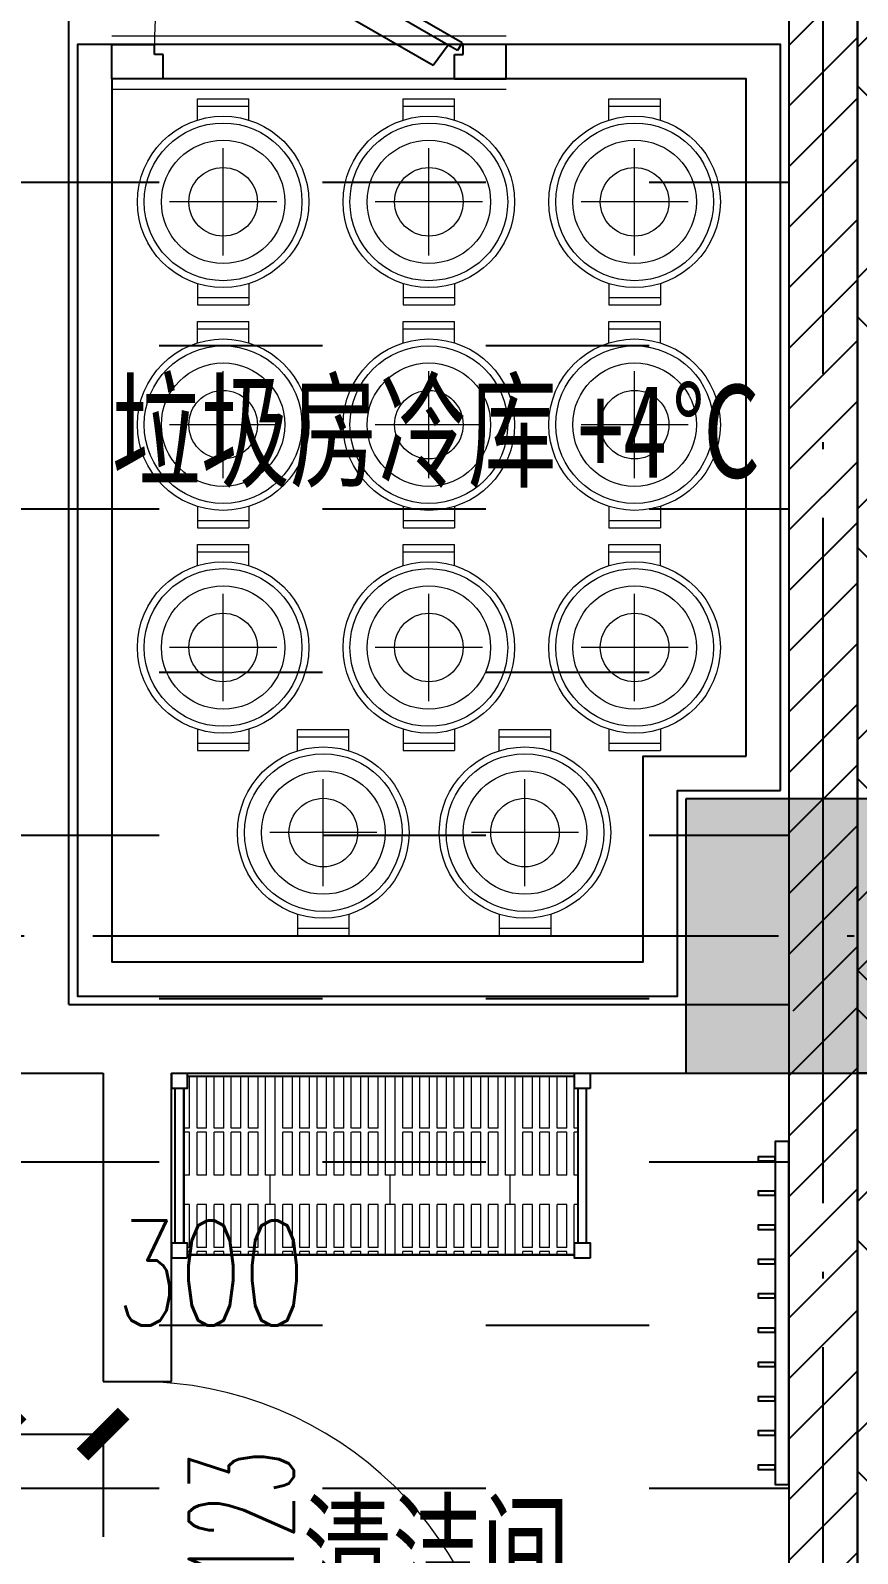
# Model space of a CAD drawing. Header units: millimetres. Extents: x 12325263 to 13848842, y -1463133 to 573208.
# Drawn here: x 12595485 to 12597897, y -828389 to -823945 of the extents above; entities that cross this region are included whole.
import ezdxf
from ezdxf.xclip import XClip

# ---------------------------------------------------------------- set-up
doc = ezdxf.new("R2010")
doc.units = ezdxf.units.MM
doc.header["$LTSCALE"] = 1000
doc.header["$XCLIPFRAME"] = 0
doc.linetypes.add('DOTE', pattern=[2.42, 2, -0.2, 0.02, -0.2])
for name, color, linetype in [('A-ANNO-TEXT', 7, 'Continuous'), ('A-AXIS', 16, 'DOTE'), ('A-COLS', 6, 'Continuous'), ('A-WALL', 5, 'Continuous'), ('A-WALL-PATT', 8, 'Continuous'), ('A_WALL(防火墙)', 151, 'Continuous'), ('fur202301', 252, 'Continuous'), ('PUB_DIM', 83, 'Continuous'), ('PUB_HATCH', 8, 'Continuous'), ('WALL', 5, 'Continuous'), ('WALL-SHATCH', 8, 'Continuous'), ('WINDOW', 4, 'Continuous'), ('WINDOW_TEXT', 7, 'Continuous'), ('地下室柱网$0$0q-柱0', 8, 'Continuous'), ('地下室柱网$0$0q-柱填充', 8, 'Continuous'), ('建筑-楼板开洞', 251, 'Continuous')]:
    doc.layers.add(name, color=color, linetype=linetype)
doc.layers.add('地下室柱网$0$9', color=8, linetype='Continuous', plot=False)
doc.styles.add('_TCH_DIM_T3', font='SIMPLEX.shx', dxfattribs={"width": 0.705882, "bigfont": 'GBCBIG.shx'})
doc.styles.add('_TCH_WINDOW', font='SIMPLEX', dxfattribs={"width": 0.7, "height": 3.5, "bigfont": 'GBCBIG'})
doc.styles.add('TITXV', font='', dxfattribs={"width": 0.7})
doc.styles.get('TITXV').set_extended_font_data('SimSun')
doc.dimstyles.new('_TCH_ARCH&&120', dxfattribs={"dimtxt": 306, "dimasz": 120, "dimexe": 300, "dimexo": 360, "dimgap": 147, "dimtad": 1, "dimdec": 0, "dimzin": 0, "dimdsep": 46, "dimtxsty": '_TCH_DIM_T3', "dimblk": 'ARCHTICK', "dimcen": 0.09, "dimclrt": 7, "dimazin": 2, "dimtfac": 1, "dimtdec": 0, "dimtix": 1, "dimtmove": 2, "dimatfit": 3, "dimfxl": 1, "dimfxlon": 1, "dimtolj": 1, "dimtzin": 0, "dimarcsym": 0})
pattern_1 = [(45, (0, 89.76), (-88.388383, 88.388383), [])]

# ---------------------------------------------------------------- blocks, each defined once
blk = doc.blocks.new('adgshg13-A$C7F010FC0')
at = {"layer": 'WALL-SHATCH'}
h = blk.add_hatch(color=256, dxfattribs=at)
h.dxf.hatch_style = 1
h.paths.add_polyline_path([(-60384.2, -16880.9), (-763.2, 197.5), (12587.6, -13153.3), (12587.6, -157996), (-162964.9, -188820.4), (-171262.4, -180522.9), (-171262.4, -31310.9), (-150707.2, -10755.7), (-131860.1, -7980.9), (-99162.4, -7980.9), (-99162.4, -4980.9), (-76620.4, -4980.9), (-70107.7, -16880.9)], flags=16)
h.paths.add_polyline_path([(-60091.2, -16380.9), (-646.9, 646.9), (12987.6, -12987.6), (12987.6, -158331.9), (-163100.6, -189250.4), (-171662.4, -180688.6), (-171662.4, -31145.2), (-150777.9, -10260.7), (-131896.7, -7480.9), (-99562.4, -7480.9), (-99562.4, -4580.9), (-76365.6, -4580.9), (-69907.5, -16380.9)])
blk = doc.blocks.new('*U495')
at = {"layer": '地下室柱网$0$0q-柱0'}
blk.add_lwpolyline([(-400, -400), (400, -400), (400, 400), (-400, 400)], close=True, dxfattribs=at)
at = {"layer": '地下室柱网$0$0q-柱填充'}
blk.add_solid([(-400, 400), (400, 400), (-400, -400), (400, -400)], dxfattribs=at)
at = {"layer": '地下室柱网$0$9'}
for p, q in [((-400, 400), (400, -400)), ((-400, -400), (400, 400))]:
    blk.add_line(p, q, dxfattribs=at)
blk = doc.blocks.new('A$C4C7A72D3')
at = {"rotation": 9.958774256191969}
blk.add_blockref('*U495', (195116.5, 115100.4), dxfattribs=at)
at = {"layer": 'WALL', "color": 1}
blk.add_blockref('adgshg13-A$C7F010FC0', (210433, 205503.6), dxfattribs=at)
blk = doc.blocks.new('qlzw')
at = {"layer": 'A-AXIS'}
for p, q in [((12464366.8, 979489.8), (12464366.8, 1082089.8)), ((12411416.8, 1055289.8), (12486866.8, 1055289.8))]:
    blk.add_line(p, q, dxfattribs=at)
blk = doc.blocks.new('_FZH')
blk.add_lwpolyline([(-0.5, -0.5), (0.5, -0.5), (0.5, 0.5), (-0.5, 0.5)], close=True)
at = {"layer": 'PUB_HATCH'}
blk.add_solid([(-0.5, -0.5), (0.5, -0.5), (-0.5, 0.5), (0.5, 0.5)], dxfattribs=at)
blk = doc.blocks.new('asdfdsfds')
at = {"layer": 'A-COLS', "xscale": 800, "yscale": 800, "zscale": 800, "rotation": 270}
blk.add_blockref('_FZH', (-6500, 59300), dxfattribs=at)
blk = doc.blocks.new('asdgag00 J栋塔楼B1-B2 1$0$ROOMDOOR')
at = {"layer": 'fur202301', "lineweight": 5, "ltscale": 0.8}
for p, q in [((-23, 5.25), (23, 5.25)), ((-23, -1), (23, -1))]:
    blk.add_line(p, q, dxfattribs=at)
at = {"layer": 'fur202301', "ltscale": 0.8}
for p, q in [((-23, 4), (-23, 0)), ((-17, 4), (-23, 4)), ((-17, 4), (-17, 1.13)), ((17, 4), (23, 4)), ((17, 4), (17, 1.13)), ((23, 4), (23, 0)), ((-16.25, 0.06), (-14.51, 2.45)), ((-14.51, 2.45), (13.96, -13.99)), ((-23, 0), (-18, 0)), ((-18, 1.13), (-18, 0)), ((-17, 1.13), (-18, 1.13)), ((-17.87, -0.23), (-17.33, 0.69)), ((-17.33, 0.69), (-16.25, 0.06)), ((-16.25, 0.06), (12.76, -16.69)), ((17, 1.13), (18, 1.13)), ((18, 1.13), (18, 0)), ((23, 0), (18, 0)), ((-17.87, -0.23), (13.31, -18.23)), ((12.76, -16.69), (13.96, -13.99)), ((13.84, -17.31), (12.76, -16.69)), ((13.31, -18.23), (13.84, -17.31))]:
    blk.add_line(p, q, dxfattribs=at)
at = {"layer": 'fur202301', "lineweight": 5, "ltscale": 0.8}
blk.add_arc((-18, -0.46), 36, 262.0171, 0.7323, dxfattribs=at)
blk = doc.blocks.new('asdgag2019062116254881172')
at = {"color": 8, "lineweight": 13}
for p, q in [((171.6, -62), (171.6, 0)), ((321.6, 0), (171.6, 0)), ((321.6, -62), (321.6, 0)), ((321.6, -21.3), (171.6, -21.3)), ((171.6, -539), (171.6, -601)), ((321.6, -539), (321.6, -601)), ((321.6, -579.7), (171.6, -579.7)), ((321.6, -601), (171.6, -601))]:
    blk.add_line(p, q, dxfattribs=at)
at = {"color": 8, "lineweight": 0}
for points in [[(246.6, -144.2), (246.6, -456.8)], [(90.3, -300.5), (402.9, -300.5)]]:
    blk.add_lwpolyline(points, dxfattribs=at)
at = {"color": 8, "lineweight": 13}
blk.add_circle((246.6, -300.5), 250, dxfattribs=at)
at = {"color": 8, "lineweight": 0}
for radius in [230, 180, 100]:
    blk.add_circle((246.6, -300.5), radius, dxfattribs=at)
blk = doc.blocks.new('*U1636')
at = {"layer": 'fur202301', "elevation": 0}
for points in [[(-63987, 170904.4), (-63975, 170904.4), (-63975, 170954.4), (-63987, 170954.4)], [(-63887, 170904.4), (-63875, 170904.4), (-63875, 170954.4), (-63887, 170954.4)], [(-63787, 170904.4), (-63775, 170904.4), (-63775, 170954.4), (-63787, 170954.4)], [(-63687, 170904.4), (-63675, 170904.4), (-63675, 170954.4), (-63687, 170954.4)], [(-63587, 170904.4), (-63575, 170904.4), (-63575, 170954.4), (-63587, 170954.4)], [(-63487, 170904.4), (-63475, 170904.4), (-63475, 170954.4), (-63487, 170954.4)], [(-63387, 170904.4), (-63375, 170904.4), (-63375, 170954.4), (-63387, 170954.4)], [(-63287, 170904.4), (-63275, 170904.4), (-63275, 170954.4), (-63287, 170954.4)], [(-63187, 170904.4), (-63175, 170904.4), (-63175, 170954.4), (-63187, 170954.4)], [(-63087, 170904.4), (-63075, 170904.4), (-63075, 170954.4), (-63087, 170954.4)], [(-64031, 170864.4), (-63031, 170864.4), (-63031, 170904.4), (-64031, 170904.4)]]:
    blk.add_lwpolyline(points, close=True, dxfattribs=at)
blk = doc.blocks.new('*U1647')
at = {"layer": 'fur202301', "lineweight": 0}
h = blk.add_hatch(dxfattribs=at)
h.set_pattern_fill('CAMBRO层板', color=256, pattern_type=2)
h.set_pattern_definition([(0, (-5249.2, -2045), (0, 520), [28, -322]), (0, (-5249.2, -1920), (0, 520), [28, -322]), (90, (-5249.18, -2045.03), (-350, 2e-14), [125, -395]), (90, (-5221.18, -2045.03), (-350, 2e-14), [125, -395]), (0, (-5249.2, -1748), (0, 520), [28, -322]), (0, (-5249.2, -1908), (0, 520), [28, -322]), (90, (-5249.18, -1908.03), (-350, 2e-14), [160, -360]), (90, (-5221.18, -1908.03), (-350, 2e-14), [160, -360]), (0, (-5249.2, -1611), (0, 520), [28, -322]), (0, (-5249.2, -1736), (0, 520), [28, -322]), (90, (-5249.18, -1736.03), (-350, 2e-14), [125, -395]), (90, (-5221.18, -1736.03), (-350, 2e-14), [125, -395]), (0, (-5199.2, -2045), (0, 520), [28, -322]), (0, (-5199.2, -1920), (0, 520), [28, -322]), (90, (-5199.18, -2045.03), (-350, 2e-14), [125, -395]), (90, (-5171.18, -2045.03), (-350, 2e-14), [125, -395]), (0, (-5199.2, -1748), (0, 520), [28, -322]), (0, (-5199.2, -1908), (0, 520), [28, -322]), (90, (-5199.18, -1908.03), (-350, 2e-14), [160, -360]), (90, (-5171.18, -1908.03), (-350, 2e-14), [160, -360]), (0, (-5199.2, -1611), (0, 520), [28, -322]), (0, (-5199.2, -1736), (0, 520), [28, -322]), (90, (-5199.18, -1736.03), (-350, 2e-14), [125, -395]), (90, (-5171.18, -1736.03), (-350, 2e-14), [125, -395]), (0, (-5149.2, -2045), (0, 520), [28, -322]), (0, (-5149.2, -1920), (0, 520), [28, -322]), (90, (-5149.18, -2045.03), (-350, 2e-14), [125, -395]), (90, (-5121.18, -2045.03), (-350, 2e-14), [125, -395]), (0, (-5149.2, -1748), (0, 520), [28, -322]), (0, (-5149.2, -1908), (0, 520), [28, -322]), (90, (-5149.18, -1908.03), (-350, 2e-14), [160, -360]), (90, (-5121.18, -1908.03), (-350, 2e-14), [160, -360]), (0, (-5149.2, -1611), (0, 520), [28, -322]), (0, (-5149.2, -1736), (0, 520), [28, -322]), (90, (-5149.18, -1736.03), (-350, 2e-14), [125, -395]), (90, (-5121.18, -1736.03), (-350, 2e-14), [125, -395]), (0, (-5099.2, -2045), (0, 520), [28, -322]), (0, (-5099.2, -1920), (0, 520), [28, -322]), (90, (-5099.18, -2045.03), (-350, 2e-14), [125, -395]), (90, (-5071.18, -2045.03), (-350, 2e-14), [125, -395]), (0, (-5099.2, -1748), (0, 520), [28, -322]), (0, (-5099.2, -1908), (0, 520), [28, -322]), (90, (-5099.18, -1908.03), (-350, 2e-14), [160, -360]), (90, (-5071.18, -1908.03), (-350, 2e-14), [160, -360]), (0, (-5099.2, -1611), (0, 520), [28, -322]), (0, (-5099.2, -1736), (0, 520), [28, -322]), (90, (-5099.18, -1736.03), (-350, 2e-14), [125, -395]), (90, (-5071.18, -1736.03), (-350, 2e-14), [125, -395]), (0, (-5049.2, -2045), (0, 520), [28, -322]), (0, (-5049.2, -1920), (0, 520), [28, -322]), (90, (-5049.18, -2045.03), (-350, 2e-14), [125, -395]), (90, (-5021.18, -2045.03), (-350, 2e-14), [125, -395]), (0, (-5049.2, -1748), (0, 520), [28, -322]), (0, (-5049.2, -1908), (0, 520), [28, -322]), (90, (-5049.18, -1908.03), (-350, 2e-14), [160, -360]), (90, (-5021.18, -1908.03), (-350, 2e-14), [160, -360]), (0, (-5049.2, -1611), (0, 520), [28, -322]), (0, (-5049.2, -1736), (0, 520), [28, -322]), (90, (-5049.18, -1736.03), (-350, 2e-14), [125, -395]), (90, (-5021.18, -1736.03), (-350, 2e-14), [125, -395]), (0, (-4999.2, -2045), (0, 520), [28, -322]), (0, (-4999.2, -1920), (0, 520), [28, -322]), (90, (-4999.18, -2045.03), (-350, 2e-14), [125, -395]), (90, (-4971.18, -2045.03), (-350, 2e-14), [125, -395]), (0, (-4999.2, -1748), (0, 520), [28, -322]), (0, (-4999.2, -1908), (0, 520), [28, -322]), (90, (-4999.18, -1908.03), (-350, 2e-14), [160, -360]), (90, (-4971.18, -1908.03), (-350, 2e-14), [160, -360]), (0, (-4999.2, -1611), (0, 520), [28, -322]), (0, (-4999.2, -1736), (0, 520), [28, -322]), (90, (-4999.18, -1736.03), (-350, 2e-14), [125, -395]), (90, (-4971.18, -1736.03), (-350, 2e-14), [125, -395]), (0, (-4949.2, -2045), (0, 520), [28, -322]), (0, (-4949.2, -1611), (0, 520), [28, -322]), (90, (-4949.18, -2045.03), (-350, 2e-14), [434, -86]), (90, (-4921.18, -2045.03), (-350, 2e-14), [434, -86]), (90, (-4934.5, -1610.93), (-350, 2e-14), [43.033, -476.967]), (90, (-4934.5, -2087.9), (-350, 2e-14), [42.776, -477.224])])
h.paths.add_polyline_path([(35, -45), (45, -45), (45, -10), (1175, -10), (1175, -45), (1185, -45), (1185, -495), (1175, -495), (1175, -530), (45, -530), (45, -495), (35, -495)])
for points in [[(0, -45), (45, -45), (45, 0), (0, 0)], [(1175, -45), (1220, -45), (1220, 0), (1175, 0)], [(35, -45), (45, -45), (45, -10), (1175, -10), (1175, -45), (1185, -45), (1185, -495), (1175, -495), (1175, -530), (45, -530), (45, -495), (35, -495)], [(0, -540), (45, -540), (45, -495), (0, -495)], [(1175, -540), (1220, -540), (1220, -495), (1175, -495)]]:
    blk.add_lwpolyline(points, close=True)
for points in [[(45, -10), (1175, -10)], [(10, -495), (10, -45)], [(35, -495), (35, -45)], [(1185, -495), (1185, -45)], [(1210, -495), (1210, -45)], [(45, -530), (1175, -530)]]:
    blk.add_lwpolyline(points)
blk = doc.blocks.new('sdfgsdffhg')
at = {"layer": 'fur202301'}
blk.add_lwpolyline([(16588.1, 47894.6), (16588.1, 50070), (14538.2, 50070), (14538.2, 47294.6), (16288.2, 47294.6), (16288.4, 47894.6), (16588.1, 47894.6)], dxfattribs=at)
blk.add_lwpolyline([(16488.1, 47994.6), (16488.1, 49970), (14638.2, 49970), (14638.2, 47394.6), (16188.2, 47394.6), (16188.5, 47994.6)], close=True, dxfattribs=at)
at = {"layer": 'fur202301', "xscale": 24.99999999999999, "yscale": 24.99999999999999, "zscale": 24.99999999999999, "rotation": 180}
blk.add_blockref('asdgag00 J栋塔楼B1-B2 1$0$ROOMDOOR', (15213.2, 50070), dxfattribs=at)
at = {"layer": 'fur202301'}
for name, p, rotation in [('asdgag2019062116254881172', (15209.7, 49310.9), 179.9999999999999), ('asdgag2019062116254881172', (15809.7, 49310.9), 179.9999999999999), ('asdgag2019062116254881172', (16409.7, 49310.9), 179.9999999999999), ('asdgag2019062116254881172', (15209.7, 48660.9), 179.9999999999999), ('asdgag2019062116254881172', (15809.7, 48660.9), 179.9999999999999), ('asdgag2019062116254881172', (16409.7, 48660.9), 179.9999999999999), ('asdgag2019062116254881172', (15209.7, 48010.9), 179.9999999999999), ('asdgag2019062116254881172', (15809.7, 48010.9), 179.9999999999999), ('asdgag2019062116254881172', (16409.7, 48010.9), 179.9999999999999), ('asdgag2019062116254881172', (15501.8, 47470.9), 179.9999999999999), ('asdgag2019062116254881172', (16090, 47470.9), 179.9999999999999), ('*U1636', (187477.6, 109900.8, 0), 90)]:
    blk.add_blockref(name, p, dxfattribs=dict(at, rotation=rotation))
at = {"layer": 'fur202301', "xscale": -1}
blk.add_blockref('*U1647', (16033.2, 47069.6), dxfattribs=at)
blk = doc.blocks.new('_ArchTick')
at = {"color": 0, "linetype": 'ByBlock', "const_width": 0.4}
blk.add_lwpolyline([(-0.5, -0.5), (0.5, 0.5)], dxfattribs=at)
blk = doc.blocks.new('*D4746')
at = {"layer": 'Defpoints', "color": 0, "transparency": 16777216}
for p in [(12595396.7, -826386.8), (12595696.8, -826386.8), (12595696.8, -828040)]:
    blk.add_point(p, dxfattribs=at)
at = {"layer": 'PUB_DIM', "color": 0, "lineweight": -2, "transparency": 16777216}
for p, q in [((12595396.7, -828039), (12595396.7, -828340)), ((12595396.7, -828040), (12595696.8, -828040)), ((12595696.8, -828039), (12595696.8, -828340))]:
    blk.add_line(p, q, dxfattribs=at)
at = {"layer": 'PUB_DIM', "color": 0, "lineweight": -2, "transparency": 16777216, "xscale": 120, "yscale": 120, "zscale": 120, "rotation": 180}
blk.add_blockref('_ArchTick', (12595396.7, -828040), dxfattribs=at)
at = {"layer": 'PUB_DIM', "color": 0, "lineweight": -2, "transparency": 16777216, "xscale": 120, "yscale": 120, "zscale": 120}
blk.add_blockref('_ArchTick', (12595696.8, -828040), dxfattribs=at)
at = {"layer": 'PUB_DIM', "color": 7, "transparency": 16777216, "insert": (12596011.2, -827570), "char_height": 306, "attachment_point": 5, "style": '_TCH_DIM_T3'}
blk.add_mtext('\\A1;300', dxfattribs=at)
blk = doc.blocks.new('$DorLib2D$00000001')
for p, q in [((0.45, 0.975), (0.5, 0.975)), ((0.45, 0), (0.45, 0.975)), ((0.5, 0), (0.5, 0.975)), ((0.5, 0), (0.45, 0))]:
    blk.add_line(p, q)
at = {"lineweight": 13}
blk.add_arc((0.475, 0), 0.975, 91.4693, 180, dxfattribs=at)

msp = doc.modelspace()

# ---------------------------------------------------------------- block references
ref = msp.add_blockref('A$C4C7A72D3', (12385714.9, -906209.5), dxfattribs=dict(rotation=350.041249254255))
XClip(ref).set_block_clipping_path([(223442.8584877662, 85923.1187333744), (220542.7961432356, 85923.1422391906), (220542.8579492103, 89292.823275506), (211526.9150355905, 89292.8101311298), (210631.4331447985, 94392.8080583527), (206113.3685902953, 94392.8025418455), (206001.4315187763, 95030.3127344656), (204376.2826588508, 94744.9613686837), (203364.4570056833, 100506.9030052917), (197947.3947122637, 99555.7482674252), (192482.3428474721, 130679.4765393781), (190118.7804593667, 130264.4504016289), (191623.4071957469, 121695.6427078634), (177046.6486519482, 119136.2011700841), (175707.6223907359, 126760.8483765714), (173902.988371335, 128026.4039125028), (169528.3854461554, 127258.2903269802), (169070.0967394859, 129868.3614864857), (163308.2517458182, 128856.6693391807), (163766.52659606, 126246.6171700556), (159679.1795131005, 125528.9180921423), (170669.6888374612, 62935.797914044), (167222.1989369914, 62330.4650948944), (167939.7759490944, 58243.6808593175), (171386.9528796654, 58848.2912487988), (172857.0656793863, 50477.0032648193), (165962.5026008021, 49266.4230898353), (168037.7813034765, 37447.1796448426), (140649.9584970828, 32638.2390106404), (115387.9799239188, 28202.5781787895), (95598.7254695911, 140907.4332163476), (226939.476109907, 163968.8668500402), (240128.6952811591, 88852.8973128139)])

# ---------------------------------------------------------------- next in the draw order: hatches: boundary and pattern name
at = {"layer": 'A-WALL-PATT'}
h = msp.add_hatch(dxfattribs=at)
h.set_pattern_fill('ANSI37', color=252, scale=300)
h.set_pattern_definition([(45, (0, 0), (-336.759605, 336.759605), []), (135, (0, 0), (-336.759605, -336.759605), [])])
h.paths.add_polyline_path([(12620650.4, -860223), (12617794, -859722), (12618376.9, -856402.6), (12609496.8, -854843.4), (12609496.8, -849665.4), (12605046.8, -848884), (12605046.8, -848236.8), (12604796.8, -848236.8), (12604796.8, -848236.8), (12603396.8, -848236.8), (12603396.8, -842386.7), (12597896.8, -842386.8), (12597896.8, -819486.8), (12597896.6, -810786.8), (12595496.8, -810786.8), (12595496.9, -819486.7), (12580697.2, -819486.7), (12580696.9, -811745.4), (12579138.3, -810186.8), (12574696.8, -810186.7), (12574696.8, -807536.8), (12568846.8, -807536.8), (12568846.8, -810186.8), (12564696.9, -810186.8), (12564696.8, -873736.8), (12561196.8, -873736.8), (12561196.8, -877886.8), (12564696.8, -877886.8), (12564696.8, -886386.8), (12557696.8, -886386.8), (12557696.8, -898386.9), (12504241.6, -898386.9), (12504241.6, -783958), (12634041.3, -783958), (12627930.1, -818762.8)])
at = {"layer": '建筑-楼板开洞'}
h = msp.add_hatch(dxfattribs=at)
h.set_pattern_fill('DASH', color=256, scale=500)
h.set_pattern_definition([(0, (0, 0), (476.25, 476.25), [476.25, -476.25])])
h.paths.add_polyline_path([(12597696.7, -842386.8), (12590696.8, -842386.9), (12590697.1, -843986.8), (12595796.8, -843986.9), (12595797.1, -849736.9), (12588796.8, -849736.8), (12588796.8, -851936.8), (12564896.8, -851936.8), (12564896.8, -816186.8), (12568846.8, -816186.8), (12568846.8, -816040), (12568846.8, -807536.8), (12574696.8, -807536.8), (12574696.8, -810386.8), (12575896.8, -810386.8), (12579055.2, -810386.8), (12580496.9, -811828.2), (12580696.9, -819086.9), (12595696.9, -819086.7), (12595696.9, -812786.8), (12597696.7, -812786.8)])

# ---------------------------------------------------------------- next in the draw order: linework, layer by layer
at = {"layer": 'A_WALL(防火墙)'}
for p, q in [((12597896.6, -812686.8), (12597896.8, -826886.8)), ((12597896.8, -826886.8), (12597896.8, -829086.8))]:
    msp.add_line(p, q, dxfattribs=at)
at = {"layer": 'PUB_HATCH', "color": 6, "elevation": 0}
msp.add_lwpolyline([(12603396.8, -842386.7), (12597896.8, -842386.8), (12597896.8, -819486.8), (12597896.6, -810786.8), (12595496.8, -810786.8), (12595496.9, -819486.7), (12580697.2, -819486.7), (12580696.9, -811745.4), (12579138.3, -810186.8), (12574696.8, -810186.7), (12574696.8, -807536.8), (12568846.8, -807536.8), (12568846.8, -810186.8), (12564696.9, -810186.8), (12564696.8, -873736.8), (12561196.8, -873736.8), (12561196.8, -877886.8), (12564696.8, -877886.8), (12564696.8, -886386.8), (12557696.8, -886386.8), (12557696.8, -898386.9), (12504241.6, -898386.9)], dxfattribs=at)
at = {"layer": '建筑-楼板开洞'}
msp.add_lwpolyline([(12597696.7, -842386.8), (12590696.8, -842386.9), (12590697.1, -843986.8), (12595796.8, -843986.9), (12595797.1, -849736.9), (12588796.8, -849736.8), (12588796.8, -851936.8), (12564896.8, -851936.8), (12564896.8, -816186.8), (12568846.8, -816186.8), (12568846.8, -816040), (12568846.8, -807536.8), (12574696.8, -807536.8), (12574696.8, -810386.8), (12575896.8, -810386.8), (12579055.2, -810386.8), (12580496.9, -811828.2), (12580696.9, -819086.9), (12595696.9, -819086.7), (12595696.9, -812786.8), (12597696.7, -812786.8)], close=True, dxfattribs=at)

# ---------------------------------------------------------------- next in the draw order: block references
at = {"color": 2}
msp.add_blockref('qlzw', (133430, -1881876.5), dxfattribs=at)
msp.add_blockref('asdfdsfds', (12604296.8, -885886.8))

# ---------------------------------------------------------------- next in the draw order: block references
msp.add_blockref('sdfgsdffhg', (12581083.9, -874056.8, 0))

# ---------------------------------------------------------------- next in the draw order: hatches: boundary and pattern name
at = {"layer": 'A-WALL-PATT'}
h = msp.add_hatch(dxfattribs=at)
h.set_pattern_fill('普通砖', color=256, scale=50, style=0)
h.set_pattern_definition(pattern_1)
h.paths.add_polyline_path([(12597763.3, -812686.8), (12597696.6, -812786.8), (12597696.8, -826786.8), (12597763.5, -826886.8), (12597896.8, -826886.8), (12597896.6, -812686.8)])
h = msp.add_hatch(dxfattribs=at)
h.set_pattern_fill('普通砖', color=256, scale=50, style=0)
h.set_pattern_definition(pattern_1)
h.paths.add_polyline_path([(12597763.5, -826886.8), (12597696.8, -826986.8), (12597696.8, -828986.8), (12597763.5, -829086.8), (12597896.8, -829086.8), (12597896.8, -826886.8)])

# ---------------------------------------------------------------- next in the draw order: linework, layer by layer
at = {"layer": 'A-WALL'}
for p, q in [((12595596.7, -825286.8), (12595596.7, -823786.8)), ((12595596.7, -826786.8), (12595596.7, -825286.8)), ((12595596.7, -826786.8), (12595796.8, -826786.8)), ((12595796.8, -826786.8), (12597696.8, -826786.8)), ((12595396.7, -826986.8), (12595496.7, -826986.8)), ((12595496.7, -826986.8), (12595696.8, -826986.8)), ((12595696.8, -826986.8), (12595696.8, -827886.8)), ((12595896.8, -827886.8), (12595896.8, -826986.8)), ((12595896.8, -826986.8), (12597696.8, -826986.8)), ((12595696.8, -827886.8), (12595896.8, -827886.8))]:
    msp.add_line(p, q, dxfattribs=at)
at = {"layer": 'A_WALL(防火墙)'}
for p, q in [((12597696.6, -812786.8), (12597696.8, -826786.8)), ((12597696.8, -826986.8), (12597696.8, -828986.8))]:
    msp.add_line(p, q, dxfattribs=at)

# ---------------------------------------------------------------- next in the draw order: block references
at = {"layer": 'WINDOW'}
ref = msp.add_blockref('$DorLib2D$00000001', (12595796.8, -828436.8), dxfattribs=dict(at, xscale=-1100, yscale=-1100, zscale=200, rotation=90.00000511783936))
ref.add_attrib('A', 'M1123', (12596253, -828760.8), dxfattribs={"layer": 'WINDOW_TEXT', "height": 306, "rotation": 90, "style": '_TCH_WINDOW', "width": 0.494118})

# ---------------------------------------------------------------- next in the draw order: texts
at = {"layer": 'A-ANNO-TEXT', "style": 'TITXV', "width": 0.7}
for s, p in [('垃圾房冷库', (12595722.1, -825250, 0)), ('+4', (12597083.1, -825250, 0)), ('℃', (12597355.3, -825250, 0)), ('清洁间', (12596280, -828520))]:
    msp.add_text(s, height=271.9, dxfattribs=at).set_placement(p)

# ---------------------------------------------------------------- next in the draw order: dimensions: what is measured, and where the dimension line sits
at = {"layer": 'PUB_DIM'}
dim = msp.add_linear_dim(base=(12595696.8, -828040), p1=(12595396.7, -826386.8), p2=(12595696.8, -826386.8), angle=0, dimstyle='_TCH_ARCH&&120', dxfattribs=at)
dim.commit()
dim.dimension.update_dxf_attribs({"geometry": '*D4746', "text_midpoint": (12596011.2, -827570), "dimtype": 129})

doc.saveas('drawing.dxf')
